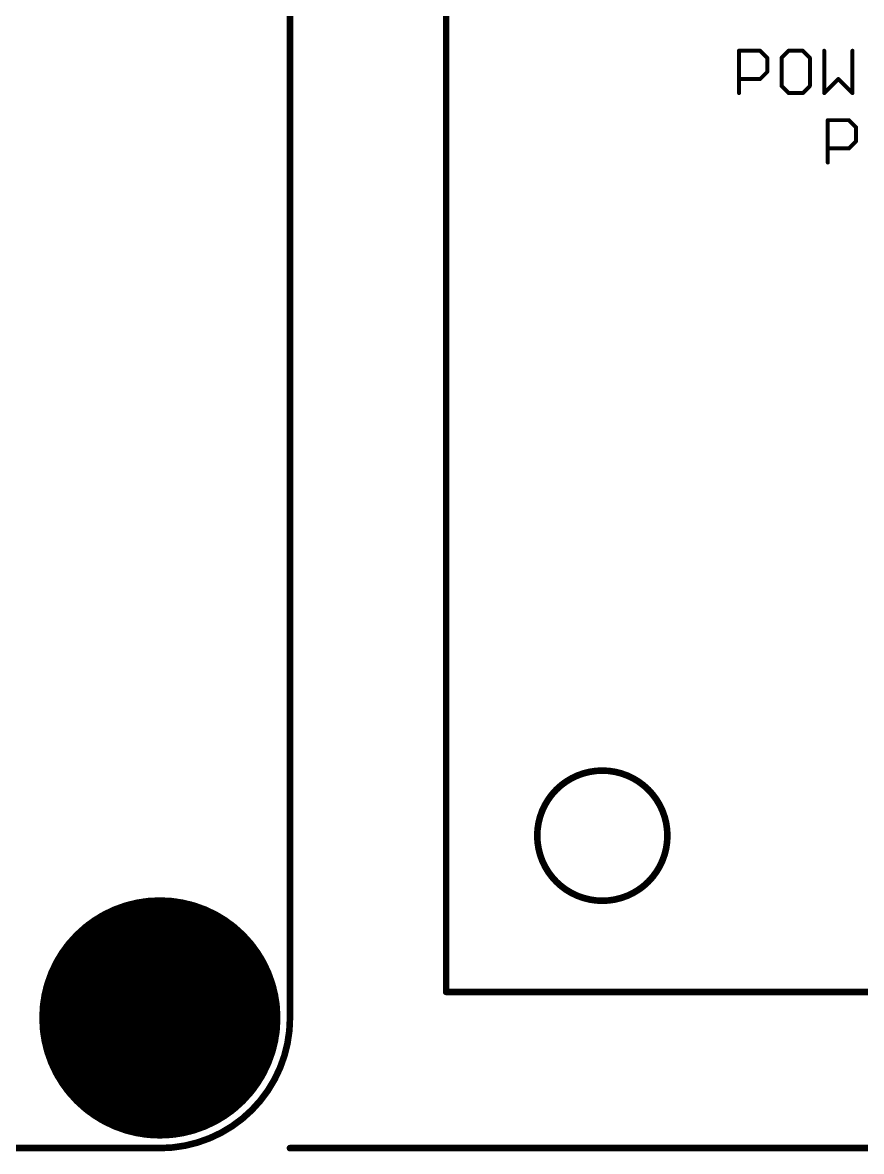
# Model space of a CAD drawing. Extents: x 0 to 426, y 0 to 160.
# Drawn here: x 329.73 to 361.96, y -0.13 to 43.23 of the extents above; entities that cross this region are included whole.
import ezdxf

# ---------------------------------------------------------------- set-up
doc = ezdxf.new("R2010")
doc.units = 0
doc.header["$MEASUREMENT"] = 0
for name, color, linetype in [('20', 7, 'CONTINUOUS'), ('21', 253, 'CONTINUOUS'), ('23', 7, 'CONTINUOUS'), ('41', 22, 'CONTINUOUS'), ('42', 175, 'CONTINUOUS'), ('48', 253, 'CONTINUOUS')]:
    doc.layers.add(name, color=color, linetype=linetype)

msp = doc.modelspace()

# ---------------------------------------------------------------- linework, layer by layer
at = {"layer": '20', "const_width": 0.254}
for points in [[(340, 5), (340, 55)], [(5, 0), (335, 0)]]:
    msp.add_lwpolyline(points, dxfattribs=at)
at = {"layer": '20'}
for points, const_width in [([(335, 0, 0.4142), (340, 5)], 0.254), ([(340.0635, 5, 1), (339.9365, 5)], 0.127), ([(339.9365, 5, 1), (340.0635, 5)], 0.127), ([(335, 0.0635, 1), (335, -0.0635)], 0.127), ([(335, -0.0635, 1), (335, 0.0635)], 0.127)]:
    msp.add_lwpolyline(points, format="xyb", dxfattribs=dict(at, const_width=const_width))
msp.add_circle((335, 5), 1.905, dxfattribs=at)
at = {"layer": '21', "const_width": 0.127}
msp.add_lwpolyline([(335, 0.428, 1), (335, 9.572, 1), (335, 0.428)], format="xyb", dxfattribs=at)
at = {"layer": '23'}
msp.add_point((335, 5), dxfattribs=at)
at = {"layer": '41', "const_width": 0.127}
for points in [[(333.8167, 9.4162), (334.4032, 9.5329)], [(334.4032, 9.5329), (335, 9.572)], [(335, 9.572), (335.5968, 9.5329)], [(335.5968, 9.5329), (336.1833, 9.4162)], [(332.714, 8.9595), (333.2504, 9.224)], [(332.926, 9.064), (337.074, 9.064)], [(333.1835, 9.191), (336.8165, 9.191)], [(333.2504, 9.224), (333.8167, 9.4162)], [(333.5274, 9.318), (336.4726, 9.318)], [(333.9614, 9.445), (336.0386, 9.445)], [(336.1833, 9.4162), (336.7496, 9.224)], [(336.7496, 9.224), (337.286, 8.9595)], [(331.7671, 8.2329), (332.2167, 8.6272)], [(332.2167, 8.6272), (332.714, 8.9595)], [(332.3002, 8.683), (337.6998, 8.683)], [(332.4903, 8.81), (337.5097, 8.81)], [(332.6804, 8.937), (337.3196, 8.937)], [(337.286, 8.9595), (337.7833, 8.6272)], [(337.7833, 8.6272), (338.2329, 8.2329)], [(331.3728, 7.7833), (331.7671, 8.2329)], [(331.7163, 8.175), (338.2837, 8.175)], [(331.8459, 8.302), (338.1541, 8.302)], [(331.9907, 8.429), (338.0093, 8.429)], [(332.1355, 8.556), (337.8645, 8.556)], [(338.2329, 8.2329), (338.6272, 7.7833)], [(331.0405, 7.286), (331.3728, 7.7833)], [(331.3822, 7.794), (338.6178, 7.794)], [(331.4936, 7.921), (338.5064, 7.921)], [(331.605, 8.048), (338.395, 8.048)], [(338.6272, 7.7833), (338.9595, 7.286)], [(331.1254, 7.413), (338.8746, 7.413)], [(331.2102, 7.54), (338.7898, 7.54)], [(331.2951, 7.667), (338.7049, 7.667)], [(330.776, 6.7496), (331.0405, 7.286)], [(330.8526, 6.905), (339.1474, 6.905)], [(330.9153, 7.032), (339.0847, 7.032)], [(330.9779, 7.159), (339.0221, 7.159)], [(331.0405, 7.286), (338.9595, 7.286)], [(338.9595, 7.286), (339.224, 6.7496)], [(330.5838, 6.1833), (330.776, 6.7496)], [(330.6994, 6.524), (339.3006, 6.524)], [(330.7425, 6.651), (339.2575, 6.651)], [(330.79, 6.778), (339.21, 6.778)], [(339.224, 6.7496), (339.4162, 6.1833)], [(330.4671, 5.5968), (330.5838, 6.1833)], [(330.5505, 6.016), (339.4495, 6.016)], [(330.5758, 6.143), (339.4242, 6.143)], [(330.6132, 6.27), (339.3868, 6.27)], [(330.6563, 6.397), (339.3437, 6.397)], [(339.4162, 6.1833), (339.5329, 5.5968)], [(330.428, 5), (330.4671, 5.5968)], [(330.4747, 5.635), (339.5253, 5.635)], [(330.5, 5.762), (339.5, 5.762)], [(330.5252, 5.889), (339.4748, 5.889)], [(339.5329, 5.5968), (339.572, 5)], [(330.4446, 5.254), (339.5554, 5.254)], [(330.453, 5.381), (339.547, 5.381)], [(330.4613, 5.508), (339.5387, 5.508)], [(330.4671, 4.4032), (330.428, 5)], [(330.428, 5), (339.572, 5)], [(330.4363, 5.127), (339.5637, 5.127)], [(330.4363, 4.873), (339.5637, 4.873)], [(330.4447, 4.746), (339.5554, 4.746)], [(339.572, 5), (339.5329, 4.4032)], [(330.453, 4.619), (339.547, 4.619)], [(330.4613, 4.492), (339.5387, 4.492)], [(330.5838, 3.8167), (330.4671, 4.4032)], [(330.4747, 4.365), (339.5253, 4.365)], [(339.5329, 4.4032), (339.4162, 3.8167)], [(330.5, 4.238), (339.5, 4.238)], [(330.5252, 4.111), (339.4748, 4.111)], [(330.5505, 3.984), (339.4495, 3.984)], [(330.5758, 3.857), (339.4242, 3.857)], [(330.776, 3.2504), (330.5838, 3.8167)], [(330.6132, 3.73), (339.3868, 3.73)], [(330.6563, 3.603), (339.3437, 3.603)], [(330.6994, 3.476), (339.3006, 3.476)], [(339.4162, 3.8167), (339.224, 3.2504)], [(330.7425, 3.349), (339.2575, 3.349)], [(331.0405, 2.714), (330.776, 3.2504)], [(330.79, 3.222), (339.21, 3.222)], [(330.8526, 3.095), (339.1474, 3.095)], [(339.224, 3.2504), (338.9595, 2.714)], [(330.9153, 2.968), (339.0847, 2.968)], [(330.9779, 2.841), (339.0221, 2.841)], [(331.3728, 2.2167), (331.0405, 2.714)], [(331.0405, 2.714), (338.9595, 2.714)], [(331.1254, 2.587), (338.8746, 2.587)], [(338.9595, 2.714), (338.6272, 2.2167)], [(331.2103, 2.46), (338.7898, 2.46)], [(331.2951, 2.333), (338.7049, 2.333)], [(331.7671, 1.7671), (331.3728, 2.2167)], [(331.3822, 2.206), (338.6178, 2.206)], [(338.6272, 2.2167), (338.2329, 1.7671)], [(331.4936, 2.079), (338.5064, 2.079)], [(331.605, 1.952), (338.395, 1.952)], [(331.7163, 1.825), (338.2837, 1.825)], [(332.2167, 1.3728), (331.7671, 1.7671)], [(331.8459, 1.698), (338.1541, 1.698)], [(338.2329, 1.7671), (337.7833, 1.3728)], [(331.9907, 1.571), (338.0093, 1.571)], [(332.1355, 1.444), (337.8645, 1.444)], [(332.714, 1.0405), (332.2167, 1.3728)], [(332.3002, 1.317), (337.6998, 1.317)], [(337.7833, 1.3728), (337.286, 1.0405)], [(332.4903, 1.19), (337.5097, 1.19)], [(332.6804, 1.063), (337.3196, 1.063)], [(333.2504, 0.776), (332.714, 1.0405)], [(332.926, 0.936), (337.074, 0.936)], [(333.1835, 0.809), (336.8165, 0.809)], [(337.286, 1.0405), (336.7496, 0.776)], [(333.8167, 0.5838), (333.2504, 0.776)], [(333.5274, 0.682), (336.4727, 0.682)], [(334.4032, 0.4671), (333.8167, 0.5838)], [(333.9614, 0.555), (336.0386, 0.555)], [(335, 0.428), (334.4032, 0.4671)], [(335.5968, 0.4671), (335, 0.428)], [(336.1833, 0.5838), (335.5968, 0.4671)], [(336.7496, 0.776), (336.1833, 0.5838)]]:
    msp.add_lwpolyline(points, dxfattribs=at)
at = {"layer": '41', "const_width": 0.0635}
for points in [[(334.4012, 9.5646, 1), (334.4053, 9.5012)], [(334.4094, 9.5017, 1), (334.397, 9.564)], [(335.0021, 9.6037, 1), (334.9979, 9.5403)], [(335.0021, 9.5403, 1), (334.9979, 9.6037)], [(335.603, 9.564, 1), (335.5906, 9.5017)], [(335.5947, 9.5012, 1), (335.5988, 9.5646)], [(332.926, 9.0958, 1), (332.926, 9.0322)], [(333.1835, 9.2228, 1), (333.1835, 9.1593)], [(333.2402, 9.254, 1), (333.2606, 9.1939)], [(333.2644, 9.1955, 1), (333.2363, 9.2525)], [(333.5274, 9.3498, 1), (333.5274, 9.2862)], [(333.8105, 9.4474, 1), (333.8229, 9.3851)], [(333.8269, 9.3861, 1), (333.8065, 9.4463)], [(333.9614, 9.4768, 1), (333.9614, 9.4132)], [(336.0386, 9.4132, 1), (336.0386, 9.4768)], [(336.1935, 9.4463, 1), (336.1731, 9.3861)], [(336.1771, 9.3851, 1), (336.1895, 9.4474)], [(336.4726, 9.2862, 1), (336.4726, 9.3498)], [(336.7637, 9.2525, 1), (336.7356, 9.1955)], [(336.7394, 9.1939, 1), (336.7598, 9.254)], [(336.8165, 9.1593, 1), (336.8165, 9.2228)], [(337.074, 9.0322, 1), (337.074, 9.0958)], [(332.1991, 8.6536, 1), (332.2344, 8.6008)], [(332.2377, 8.6033, 1), (332.1958, 8.6511)], [(332.3002, 8.7148, 1), (332.3002, 8.6512)], [(332.4903, 8.8418, 1), (332.4903, 8.7782)], [(332.6804, 8.9688, 1), (332.6804, 8.9053)], [(332.7, 8.9879, 1), (332.728, 8.931)], [(332.7316, 8.9331, 1), (332.6964, 8.9859)], [(337.3036, 8.9859, 1), (337.2684, 8.9331)], [(337.272, 8.931, 1), (337.3, 8.9879)], [(337.3196, 8.9053, 1), (337.3196, 8.9688)], [(337.5097, 8.7782, 1), (337.5097, 8.8418)], [(337.6998, 8.6512, 1), (337.6998, 8.7148)], [(337.8042, 8.6511, 1), (337.7623, 8.6033)], [(337.7656, 8.6008, 1), (337.8009, 8.6536)], [(331.7163, 8.2068, 1), (331.7163, 8.1433)], [(331.7462, 8.2568, 1), (331.788, 8.209)], [(331.791, 8.212, 1), (331.7432, 8.2538)], [(331.8459, 8.3338, 1), (331.8459, 8.2702)], [(331.9907, 8.4608, 1), (331.9907, 8.3972)], [(332.1355, 8.5878, 1), (332.1355, 8.5243)], [(337.8645, 8.5243, 1), (337.8645, 8.5878)], [(338.0093, 8.3972, 1), (338.0093, 8.4608)], [(338.1541, 8.2702, 1), (338.1541, 8.3338)], [(338.2568, 8.2538, 1), (338.209, 8.212)], [(338.212, 8.209, 1), (338.2538, 8.2568)], [(338.2837, 8.1433, 1), (338.2837, 8.2068)], [(331.3489, 7.8042, 1), (331.3967, 7.7623)], [(331.3992, 7.7656, 1), (331.3464, 7.8009)], [(331.3822, 7.8258, 1), (331.3822, 7.7623)], [(331.4936, 7.9527, 1), (331.4936, 7.8893)], [(331.605, 8.0798, 1), (331.605, 8.0162)], [(338.395, 8.0162, 1), (338.395, 8.0798)], [(338.5064, 7.8893, 1), (338.5064, 7.9527)], [(338.6536, 7.8009, 1), (338.6008, 7.7656)], [(338.6033, 7.7623, 1), (338.6511, 7.8042)], [(338.6178, 7.7623, 1), (338.6178, 7.8258)], [(331.1254, 7.4447, 1), (331.1254, 7.3813)], [(331.2102, 7.5717, 1), (331.2102, 7.5083)], [(331.2951, 7.6988, 1), (331.2951, 7.6353)], [(338.7049, 7.6353, 1), (338.7049, 7.6988)], [(338.7898, 7.5083, 1), (338.7898, 7.5717)], [(338.8746, 7.3813, 1), (338.8746, 7.4447)], [(330.8526, 6.9367, 1), (330.8526, 6.8733)], [(330.9153, 7.0637, 1), (330.9153, 7.0003)], [(330.9779, 7.1908, 1), (330.9779, 7.1273)], [(331.0405, 7.3178, 1), (331.0405, 7.2543)], [(331.0141, 7.3036, 1), (331.0669, 7.2684)], [(331.069, 7.272, 1), (331.0121, 7.3)], [(338.9879, 7.3, 1), (338.931, 7.272)], [(338.9331, 7.2684, 1), (338.9859, 7.3036)], [(338.9595, 7.2543, 1), (338.9595, 7.3178)], [(339.0221, 7.1273, 1), (339.0221, 7.1908)], [(339.0847, 7.0003, 1), (339.0847, 7.0637)], [(339.1474, 6.8733, 1), (339.1474, 6.9367)], [(330.6994, 6.5557, 1), (330.6994, 6.4923)], [(330.7425, 6.6828, 1), (330.7425, 6.6193)], [(330.7475, 6.7637, 1), (330.8045, 6.7356)], [(330.8061, 6.7394, 1), (330.746, 6.7598)], [(330.79, 6.8098, 1), (330.79, 6.7463)], [(339.254, 6.7598, 1), (339.1939, 6.7394)], [(339.1955, 6.7356, 1), (339.2525, 6.7637)], [(339.21, 6.7463, 1), (339.21, 6.8098)], [(339.2575, 6.6193, 1), (339.2575, 6.6828)], [(339.3006, 6.4923, 1), (339.3006, 6.5557)], [(330.5505, 6.0477, 1), (330.5505, 5.9843)], [(330.5758, 6.1748, 1), (330.5758, 6.1113)], [(330.5537, 6.1935, 1), (330.6139, 6.1731)], [(330.6149, 6.1771, 1), (330.5526, 6.1895)], [(330.6132, 6.3018, 1), (330.6132, 6.2383)], [(330.6563, 6.4287, 1), (330.6563, 6.3653)], [(339.3437, 6.3653, 1), (339.3437, 6.4287)], [(339.4474, 6.1895, 1), (339.3851, 6.1771)], [(339.3861, 6.1731, 1), (339.4463, 6.1935)], [(339.3868, 6.2383, 1), (339.3868, 6.3018)], [(339.4242, 6.1113, 1), (339.4242, 6.1748)], [(339.4495, 5.9843, 1), (339.4495, 6.0477)], [(330.4988, 5.5947, 1), (330.4354, 5.5988)], [(330.4747, 5.6668, 1), (330.4747, 5.6033)], [(330.5, 5.7938, 1), (330.5, 5.7303)], [(330.5252, 5.9207, 1), (330.5252, 5.8573)], [(339.4748, 5.8573, 1), (339.4748, 5.9207)], [(339.5, 5.7303, 1), (339.5, 5.7938)], [(339.5646, 5.5988, 1), (339.5012, 5.5947)], [(339.5253, 5.6033, 1), (339.5253, 5.6668)], [(330.4446, 5.2858, 1), (330.4446, 5.2223)], [(330.453, 5.4127, 1), (330.453, 5.3493)], [(330.4613, 5.5397, 1), (330.4613, 5.4763)], [(330.436, 5.603, 1), (330.4983, 5.5906)], [(339.5017, 5.5906, 1), (339.564, 5.603)], [(339.5387, 5.4763, 1), (339.5387, 5.5397)], [(339.547, 5.3493, 1), (339.547, 5.4127)], [(339.5554, 5.2223, 1), (339.5554, 5.2858)], [(330.4597, 5.0021, 1), (330.3963, 4.9979)], [(330.3963, 5.0021, 1), (330.4597, 4.9979)], [(330.428, 5.0317, 1), (330.428, 4.9683)], [(330.4363, 5.1588, 1), (330.4363, 5.0953)], [(330.4363, 4.9047, 1), (330.4363, 4.8413)], [(330.4447, 4.7778, 1), (330.4447, 4.7143)], [(339.6037, 4.9979, 1), (339.5403, 5.0021)], [(339.5403, 4.9979, 1), (339.6037, 5.0021)], [(339.5554, 4.7143, 1), (339.5554, 4.7778)], [(339.5637, 5.0953, 1), (339.5637, 5.1588)], [(339.5637, 4.8413, 1), (339.5637, 4.9047)], [(339.572, 4.9683, 1), (339.572, 5.0317)], [(330.453, 4.6508, 1), (330.453, 4.5873)], [(330.4613, 4.5237, 1), (330.4613, 4.4603)], [(330.4983, 4.4094, 1), (330.436, 4.397)], [(330.4354, 4.4012, 1), (330.4988, 4.4053)], [(330.4747, 4.3967, 1), (330.4747, 4.3333)], [(339.5012, 4.4053, 1), (339.5646, 4.4012)], [(339.564, 4.397, 1), (339.5017, 4.4094)], [(339.5253, 4.3333, 1), (339.5253, 4.3967)], [(339.5387, 4.4603, 1), (339.5387, 4.5237)], [(339.547, 4.5873, 1), (339.547, 4.6508)], [(330.5, 4.2698, 1), (330.5, 4.2063)], [(330.5252, 4.1427, 1), (330.5252, 4.0793)], [(330.5505, 4.0157, 1), (330.5505, 3.9522)], [(330.5758, 3.8888, 1), (330.5758, 3.8253)], [(339.4242, 3.8253, 1), (339.4242, 3.8888)], [(339.4495, 3.9522, 1), (339.4495, 4.0157)], [(339.4748, 4.0793, 1), (339.4748, 4.1427)], [(339.5, 4.2063, 1), (339.5, 4.2698)], [(330.6139, 3.8269, 1), (330.5537, 3.8065)], [(330.5526, 3.8105, 1), (330.6149, 3.8229)], [(330.6132, 3.7618, 1), (330.6132, 3.6982)], [(330.6563, 3.6348, 1), (330.6563, 3.5713)], [(330.6994, 3.5078, 1), (330.6994, 3.4442)], [(339.3006, 3.4442, 1), (339.3006, 3.5078)], [(339.3437, 3.5713, 1), (339.3437, 3.6348)], [(339.3851, 3.8229, 1), (339.4474, 3.8105)], [(339.4463, 3.8065, 1), (339.3861, 3.8269)], [(339.3868, 3.6982, 1), (339.3868, 3.7618)], [(330.7425, 3.3808, 1), (330.7425, 3.3173)], [(330.8045, 3.2644, 1), (330.7475, 3.2363)], [(330.746, 3.2402, 1), (330.8061, 3.2606)], [(330.79, 3.2538, 1), (330.79, 3.1902)], [(330.8526, 3.1268, 1), (330.8526, 3.0633)], [(339.1474, 3.0633, 1), (339.1474, 3.1268)], [(339.1939, 3.2606, 1), (339.254, 3.2402)], [(339.2525, 3.2363, 1), (339.1955, 3.2644)], [(339.21, 3.1902, 1), (339.21, 3.2538)], [(339.2575, 3.3173, 1), (339.2575, 3.3808)], [(330.9153, 2.9998, 1), (330.9153, 2.9362)], [(330.9779, 2.8728, 1), (330.9779, 2.8093)], [(331.0405, 2.7458, 1), (331.0405, 2.6822)], [(331.0669, 2.7316, 1), (331.0141, 2.6964)], [(331.0121, 2.7, 1), (331.069, 2.728)], [(331.1254, 2.6188, 1), (331.1254, 2.5553)], [(338.8746, 2.5553, 1), (338.8746, 2.6188)], [(338.931, 2.728, 1), (338.9879, 2.7)], [(338.9859, 2.6964, 1), (338.9331, 2.7316)], [(338.9595, 2.6822, 1), (338.9595, 2.7458)], [(339.0221, 2.8093, 1), (339.0221, 2.8728)], [(339.0847, 2.9362, 1), (339.0847, 2.9998)], [(331.2103, 2.4918, 1), (331.2103, 2.4282)], [(331.2951, 2.3648, 1), (331.2951, 2.3013)], [(331.3967, 2.2377, 1), (331.3489, 2.1958)], [(331.3464, 2.1991, 1), (331.3992, 2.2344)], [(331.3822, 2.2378, 1), (331.3822, 2.1742)], [(338.6008, 2.2344, 1), (338.6536, 2.1991)], [(338.6511, 2.1958, 1), (338.6033, 2.2377)], [(338.6178, 2.1742, 1), (338.6178, 2.2378)], [(338.7049, 2.3013, 1), (338.7049, 2.3648)], [(338.7898, 2.4282, 1), (338.7898, 2.4918)], [(331.4936, 2.1108, 1), (331.4936, 2.0473)], [(331.605, 1.9838, 1), (331.605, 1.9203)], [(331.7163, 1.8568, 1), (331.7163, 1.7933)], [(331.788, 1.791, 1), (331.7462, 1.7432)], [(331.7432, 1.7462, 1), (331.791, 1.788)], [(331.8459, 1.7298, 1), (331.8459, 1.6663)], [(338.1541, 1.6663, 1), (338.1541, 1.7298)], [(338.209, 1.788, 1), (338.2568, 1.7462)], [(338.2538, 1.7432, 1), (338.212, 1.791)], [(338.2837, 1.7933, 1), (338.2837, 1.8568)], [(338.395, 1.9203, 1), (338.395, 1.9838)], [(338.5064, 2.0473, 1), (338.5064, 2.1108)], [(331.9907, 1.6028, 1), (331.9907, 1.5393)], [(332.1355, 1.4758, 1), (332.1355, 1.4123)], [(332.2344, 1.3992, 1), (332.1991, 1.3464)], [(332.1958, 1.3489, 1), (332.2377, 1.3967)], [(332.3002, 1.3488, 1), (332.3002, 1.2853)], [(337.6998, 1.2853, 1), (337.6998, 1.3488)], [(337.7623, 1.3967, 1), (337.8042, 1.3489)], [(337.8009, 1.3464, 1), (337.7656, 1.3992)], [(337.8645, 1.4123, 1), (337.8645, 1.4758)], [(338.0093, 1.5393, 1), (338.0093, 1.6028)], [(332.4903, 1.2217, 1), (332.4903, 1.1583)], [(332.6804, 1.0947, 1), (332.6804, 1.0312)], [(332.728, 1.069, 1), (332.7, 1.0121)], [(332.6964, 1.0141, 1), (332.7316, 1.0669)], [(332.926, 0.9678, 1), (332.926, 0.9042)], [(333.1835, 0.8408, 1), (333.1835, 0.7772)], [(336.8165, 0.7772, 1), (336.8165, 0.8408)], [(337.074, 0.9042, 1), (337.074, 0.9678)], [(337.2684, 1.0669, 1), (337.3036, 1.0141)], [(337.3, 1.0121, 1), (337.272, 1.069)], [(337.3196, 1.0312, 1), (337.3196, 1.0947)], [(337.5097, 1.1583, 1), (337.5097, 1.2217)], [(333.2606, 0.8061, 1), (333.2402, 0.746)], [(333.2363, 0.7475, 1), (333.2644, 0.8045)], [(333.5274, 0.7138, 1), (333.5274, 0.6502)], [(333.8229, 0.6149, 1), (333.8105, 0.5526)], [(333.8065, 0.5537, 1), (333.8269, 0.6139)], [(333.9614, 0.5868, 1), (333.9614, 0.5232)], [(334.4053, 0.4988, 1), (334.4012, 0.4354)], [(334.397, 0.436, 1), (334.4094, 0.4983)], [(334.9979, 0.4597, 1), (335.0021, 0.3963)], [(334.9979, 0.3963, 1), (335.0021, 0.4597)], [(335.5906, 0.4983, 1), (335.603, 0.436)], [(335.5988, 0.4354, 1), (335.5947, 0.4988)], [(336.0386, 0.5232, 1), (336.0386, 0.5868)], [(336.1731, 0.6139, 1), (336.1935, 0.5537)], [(336.1895, 0.5526, 1), (336.1771, 0.6149)], [(336.4727, 0.6502, 1), (336.4727, 0.7138)], [(336.7356, 0.8045, 1), (336.7637, 0.7475)], [(336.7598, 0.746, 1), (336.7394, 0.8061)]]:
    msp.add_lwpolyline(points, format="xyb", dxfattribs=at)
at = {"layer": '42', "const_width": 0.127}
for points in [[(333.8167, 9.4162), (334.4032, 9.5329)], [(334.4032, 9.5329), (335, 9.572)], [(335, 9.572), (335.5968, 9.5329)], [(335.5968, 9.5329), (336.1833, 9.4162)], [(332.714, 8.9595), (333.2504, 9.224)], [(332.926, 9.064), (337.074, 9.064)], [(333.1835, 9.191), (336.8165, 9.191)], [(333.2504, 9.224), (333.8167, 9.4162)], [(333.5274, 9.318), (336.4726, 9.318)], [(333.9614, 9.445), (336.0386, 9.445)], [(336.1833, 9.4162), (336.7496, 9.224)], [(336.7496, 9.224), (337.286, 8.9595)], [(331.7671, 8.2329), (332.2167, 8.6272)], [(332.2167, 8.6272), (332.714, 8.9595)], [(332.3002, 8.683), (337.6998, 8.683)], [(332.4903, 8.81), (337.5097, 8.81)], [(332.6804, 8.937), (337.3196, 8.937)], [(337.286, 8.9595), (337.7833, 8.6272)], [(337.7833, 8.6272), (338.2329, 8.2329)], [(331.3728, 7.7833), (331.7671, 8.2329)], [(331.7163, 8.175), (338.2837, 8.175)], [(331.8459, 8.302), (338.1541, 8.302)], [(331.9907, 8.429), (338.0093, 8.429)], [(332.1355, 8.556), (337.8645, 8.556)], [(338.2329, 8.2329), (338.6272, 7.7833)], [(331.0405, 7.286), (331.3728, 7.7833)], [(331.3822, 7.794), (338.6178, 7.794)], [(331.4936, 7.921), (338.5064, 7.921)], [(331.605, 8.048), (338.395, 8.048)], [(338.6272, 7.7833), (338.9595, 7.286)], [(331.1254, 7.413), (338.8746, 7.413)], [(331.2102, 7.54), (338.7898, 7.54)], [(331.2951, 7.667), (338.7049, 7.667)], [(330.776, 6.7496), (331.0405, 7.286)], [(330.8526, 6.905), (339.1474, 6.905)], [(330.9153, 7.032), (339.0847, 7.032)], [(330.9779, 7.159), (339.0221, 7.159)], [(331.0405, 7.286), (338.9595, 7.286)], [(338.9595, 7.286), (339.224, 6.7496)], [(330.5838, 6.1833), (330.776, 6.7496)], [(330.6994, 6.524), (339.3006, 6.524)], [(330.7425, 6.651), (339.2575, 6.651)], [(330.79, 6.778), (339.21, 6.778)], [(339.224, 6.7496), (339.4162, 6.1833)], [(330.4671, 5.5968), (330.5838, 6.1833)], [(330.5505, 6.016), (339.4495, 6.016)], [(330.5758, 6.143), (339.4242, 6.143)], [(330.6132, 6.27), (339.3868, 6.27)], [(330.6563, 6.397), (339.3437, 6.397)], [(339.4162, 6.1833), (339.5329, 5.5968)], [(330.428, 5), (330.4671, 5.5968)], [(330.4747, 5.635), (339.5253, 5.635)], [(330.5, 5.762), (339.5, 5.762)], [(330.5252, 5.889), (339.4748, 5.889)], [(339.5329, 5.5968), (339.572, 5)], [(330.4446, 5.254), (339.5554, 5.254)], [(330.453, 5.381), (339.547, 5.381)], [(330.4613, 5.508), (339.5387, 5.508)], [(330.4671, 4.4032), (330.428, 5)], [(330.428, 5), (339.572, 5)], [(330.4363, 5.127), (339.5637, 5.127)], [(330.4363, 4.873), (339.5637, 4.873)], [(330.4447, 4.746), (339.5554, 4.746)], [(339.572, 5), (339.5329, 4.4032)], [(330.453, 4.619), (339.547, 4.619)], [(330.4613, 4.492), (339.5387, 4.492)], [(330.5838, 3.8167), (330.4671, 4.4032)], [(330.4747, 4.365), (339.5253, 4.365)], [(339.5329, 4.4032), (339.4162, 3.8167)], [(330.5, 4.238), (339.5, 4.238)], [(330.5252, 4.111), (339.4748, 4.111)], [(330.5505, 3.984), (339.4495, 3.984)], [(330.5758, 3.857), (339.4242, 3.857)], [(330.776, 3.2504), (330.5838, 3.8167)], [(330.6132, 3.73), (339.3868, 3.73)], [(330.6563, 3.603), (339.3437, 3.603)], [(330.6994, 3.476), (339.3006, 3.476)], [(339.4162, 3.8167), (339.224, 3.2504)], [(330.7425, 3.349), (339.2575, 3.349)], [(331.0405, 2.714), (330.776, 3.2504)], [(330.79, 3.222), (339.21, 3.222)], [(330.8526, 3.095), (339.1474, 3.095)], [(339.224, 3.2504), (338.9595, 2.714)], [(330.9153, 2.968), (339.0847, 2.968)], [(330.9779, 2.841), (339.0221, 2.841)], [(331.3728, 2.2167), (331.0405, 2.714)], [(331.0405, 2.714), (338.9595, 2.714)], [(331.1254, 2.587), (338.8746, 2.587)], [(338.9595, 2.714), (338.6272, 2.2167)], [(331.2103, 2.46), (338.7898, 2.46)], [(331.2951, 2.333), (338.7049, 2.333)], [(331.7671, 1.7671), (331.3728, 2.2167)], [(331.3822, 2.206), (338.6178, 2.206)], [(338.6272, 2.2167), (338.2329, 1.7671)], [(331.4936, 2.079), (338.5064, 2.079)], [(331.605, 1.952), (338.395, 1.952)], [(331.7163, 1.825), (338.2837, 1.825)], [(332.2167, 1.3728), (331.7671, 1.7671)], [(331.8459, 1.698), (338.1541, 1.698)], [(338.2329, 1.7671), (337.7833, 1.3728)], [(331.9907, 1.571), (338.0093, 1.571)], [(332.1355, 1.444), (337.8645, 1.444)], [(332.714, 1.0405), (332.2167, 1.3728)], [(332.3002, 1.317), (337.6998, 1.317)], [(337.7833, 1.3728), (337.286, 1.0405)], [(332.4903, 1.19), (337.5097, 1.19)], [(332.6804, 1.063), (337.3196, 1.063)], [(333.2504, 0.776), (332.714, 1.0405)], [(332.926, 0.936), (337.074, 0.936)], [(333.1835, 0.809), (336.8165, 0.809)], [(337.286, 1.0405), (336.7496, 0.776)], [(333.8167, 0.5838), (333.2504, 0.776)], [(333.5274, 0.682), (336.4727, 0.682)], [(334.4032, 0.4671), (333.8167, 0.5838)], [(333.9614, 0.555), (336.0386, 0.555)], [(335, 0.428), (334.4032, 0.4671)], [(335.5968, 0.4671), (335, 0.428)], [(336.1833, 0.5838), (335.5968, 0.4671)], [(336.7496, 0.776), (336.1833, 0.5838)]]:
    msp.add_lwpolyline(points, dxfattribs=at)
at = {"layer": '42', "const_width": 0.0635}
for points in [[(334.4012, 9.5646, 1), (334.4053, 9.5012)], [(334.4094, 9.5017, 1), (334.397, 9.564)], [(335.0021, 9.6037, 1), (334.9979, 9.5403)], [(335.0021, 9.5403, 1), (334.9979, 9.6037)], [(335.603, 9.564, 1), (335.5906, 9.5017)], [(335.5947, 9.5012, 1), (335.5988, 9.5646)], [(332.926, 9.0958, 1), (332.926, 9.0322)], [(333.1835, 9.2228, 1), (333.1835, 9.1593)], [(333.2402, 9.254, 1), (333.2606, 9.1939)], [(333.2644, 9.1955, 1), (333.2363, 9.2525)], [(333.5274, 9.3498, 1), (333.5274, 9.2862)], [(333.8105, 9.4474, 1), (333.8229, 9.3851)], [(333.8269, 9.3861, 1), (333.8065, 9.4463)], [(333.9614, 9.4768, 1), (333.9614, 9.4132)], [(336.0386, 9.4132, 1), (336.0386, 9.4768)], [(336.1935, 9.4463, 1), (336.1731, 9.3861)], [(336.1771, 9.3851, 1), (336.1895, 9.4474)], [(336.4726, 9.2862, 1), (336.4726, 9.3498)], [(336.7637, 9.2525, 1), (336.7356, 9.1955)], [(336.7394, 9.1939, 1), (336.7598, 9.254)], [(336.8165, 9.1593, 1), (336.8165, 9.2228)], [(337.074, 9.0322, 1), (337.074, 9.0958)], [(332.1991, 8.6536, 1), (332.2344, 8.6008)], [(332.2377, 8.6033, 1), (332.1958, 8.6511)], [(332.3002, 8.7148, 1), (332.3002, 8.6512)], [(332.4903, 8.8418, 1), (332.4903, 8.7782)], [(332.6804, 8.9688, 1), (332.6804, 8.9053)], [(332.7, 8.9879, 1), (332.728, 8.931)], [(332.7316, 8.9331, 1), (332.6964, 8.9859)], [(337.3036, 8.9859, 1), (337.2684, 8.9331)], [(337.272, 8.931, 1), (337.3, 8.9879)], [(337.3196, 8.9053, 1), (337.3196, 8.9688)], [(337.5097, 8.7782, 1), (337.5097, 8.8418)], [(337.6998, 8.6512, 1), (337.6998, 8.7148)], [(337.8042, 8.6511, 1), (337.7623, 8.6033)], [(337.7656, 8.6008, 1), (337.8009, 8.6536)], [(331.7163, 8.2068, 1), (331.7163, 8.1433)], [(331.7462, 8.2568, 1), (331.788, 8.209)], [(331.791, 8.212, 1), (331.7432, 8.2538)], [(331.8459, 8.3338, 1), (331.8459, 8.2702)], [(331.9907, 8.4608, 1), (331.9907, 8.3972)], [(332.1355, 8.5878, 1), (332.1355, 8.5243)], [(337.8645, 8.5243, 1), (337.8645, 8.5878)], [(338.0093, 8.3972, 1), (338.0093, 8.4608)], [(338.1541, 8.2702, 1), (338.1541, 8.3338)], [(338.2568, 8.2538, 1), (338.209, 8.212)], [(338.212, 8.209, 1), (338.2538, 8.2568)], [(338.2837, 8.1433, 1), (338.2837, 8.2068)], [(331.3489, 7.8042, 1), (331.3967, 7.7623)], [(331.3992, 7.7656, 1), (331.3464, 7.8009)], [(331.3822, 7.8258, 1), (331.3822, 7.7623)], [(331.4936, 7.9527, 1), (331.4936, 7.8893)], [(331.605, 8.0798, 1), (331.605, 8.0162)], [(338.395, 8.0162, 1), (338.395, 8.0798)], [(338.5064, 7.8893, 1), (338.5064, 7.9527)], [(338.6536, 7.8009, 1), (338.6008, 7.7656)], [(338.6033, 7.7623, 1), (338.6511, 7.8042)], [(338.6178, 7.7623, 1), (338.6178, 7.8258)], [(331.1254, 7.4447, 1), (331.1254, 7.3813)], [(331.2102, 7.5717, 1), (331.2102, 7.5083)], [(331.2951, 7.6988, 1), (331.2951, 7.6353)], [(338.7049, 7.6353, 1), (338.7049, 7.6988)], [(338.7898, 7.5083, 1), (338.7898, 7.5717)], [(338.8746, 7.3813, 1), (338.8746, 7.4447)], [(330.8526, 6.9367, 1), (330.8526, 6.8733)], [(330.9153, 7.0637, 1), (330.9153, 7.0003)], [(330.9779, 7.1908, 1), (330.9779, 7.1273)], [(331.0405, 7.3178, 1), (331.0405, 7.2543)], [(331.0141, 7.3036, 1), (331.0669, 7.2684)], [(331.069, 7.272, 1), (331.0121, 7.3)], [(338.9879, 7.3, 1), (338.931, 7.272)], [(338.9331, 7.2684, 1), (338.9859, 7.3036)], [(338.9595, 7.2543, 1), (338.9595, 7.3178)], [(339.0221, 7.1273, 1), (339.0221, 7.1908)], [(339.0847, 7.0003, 1), (339.0847, 7.0637)], [(339.1474, 6.8733, 1), (339.1474, 6.9367)], [(330.6994, 6.5557, 1), (330.6994, 6.4923)], [(330.7425, 6.6828, 1), (330.7425, 6.6193)], [(330.7475, 6.7637, 1), (330.8045, 6.7356)], [(330.8061, 6.7394, 1), (330.746, 6.7598)], [(330.79, 6.8098, 1), (330.79, 6.7463)], [(339.254, 6.7598, 1), (339.1939, 6.7394)], [(339.1955, 6.7356, 1), (339.2525, 6.7637)], [(339.21, 6.7463, 1), (339.21, 6.8098)], [(339.2575, 6.6193, 1), (339.2575, 6.6828)], [(339.3006, 6.4923, 1), (339.3006, 6.5557)], [(330.5505, 6.0477, 1), (330.5505, 5.9843)], [(330.5758, 6.1748, 1), (330.5758, 6.1113)], [(330.5537, 6.1935, 1), (330.6139, 6.1731)], [(330.6149, 6.1771, 1), (330.5526, 6.1895)], [(330.6132, 6.3018, 1), (330.6132, 6.2383)], [(330.6563, 6.4287, 1), (330.6563, 6.3653)], [(339.3437, 6.3653, 1), (339.3437, 6.4287)], [(339.4474, 6.1895, 1), (339.3851, 6.1771)], [(339.3861, 6.1731, 1), (339.4463, 6.1935)], [(339.3868, 6.2383, 1), (339.3868, 6.3018)], [(339.4242, 6.1113, 1), (339.4242, 6.1748)], [(339.4495, 5.9843, 1), (339.4495, 6.0477)], [(330.4988, 5.5947, 1), (330.4354, 5.5988)], [(330.4747, 5.6668, 1), (330.4747, 5.6033)], [(330.5, 5.7938, 1), (330.5, 5.7303)], [(330.5252, 5.9207, 1), (330.5252, 5.8573)], [(339.4748, 5.8573, 1), (339.4748, 5.9207)], [(339.5, 5.7303, 1), (339.5, 5.7938)], [(339.5646, 5.5988, 1), (339.5012, 5.5947)], [(339.5253, 5.6033, 1), (339.5253, 5.6668)], [(330.4446, 5.2858, 1), (330.4446, 5.2223)], [(330.453, 5.4127, 1), (330.453, 5.3493)], [(330.4613, 5.5397, 1), (330.4613, 5.4763)], [(330.436, 5.603, 1), (330.4983, 5.5906)], [(339.5017, 5.5906, 1), (339.564, 5.603)], [(339.5387, 5.4763, 1), (339.5387, 5.5397)], [(339.547, 5.3493, 1), (339.547, 5.4127)], [(339.5554, 5.2223, 1), (339.5554, 5.2858)], [(330.4597, 5.0021, 1), (330.3963, 4.9979)], [(330.3963, 5.0021, 1), (330.4597, 4.9979)], [(330.428, 5.0317, 1), (330.428, 4.9683)], [(330.4363, 5.1588, 1), (330.4363, 5.0953)], [(330.4363, 4.9047, 1), (330.4363, 4.8413)], [(330.4447, 4.7778, 1), (330.4447, 4.7143)], [(339.6037, 4.9979, 1), (339.5403, 5.0021)], [(339.5403, 4.9979, 1), (339.6037, 5.0021)], [(339.5554, 4.7143, 1), (339.5554, 4.7778)], [(339.5637, 5.0953, 1), (339.5637, 5.1588)], [(339.5637, 4.8413, 1), (339.5637, 4.9047)], [(339.572, 4.9683, 1), (339.572, 5.0317)], [(330.453, 4.6508, 1), (330.453, 4.5873)], [(330.4613, 4.5237, 1), (330.4613, 4.4603)], [(330.4983, 4.4094, 1), (330.436, 4.397)], [(330.4354, 4.4012, 1), (330.4988, 4.4053)], [(330.4747, 4.3967, 1), (330.4747, 4.3333)], [(339.5012, 4.4053, 1), (339.5646, 4.4012)], [(339.564, 4.397, 1), (339.5017, 4.4094)], [(339.5253, 4.3333, 1), (339.5253, 4.3967)], [(339.5387, 4.4603, 1), (339.5387, 4.5237)], [(339.547, 4.5873, 1), (339.547, 4.6508)], [(330.5, 4.2698, 1), (330.5, 4.2063)], [(330.5252, 4.1427, 1), (330.5252, 4.0793)], [(330.5505, 4.0157, 1), (330.5505, 3.9522)], [(330.5758, 3.8888, 1), (330.5758, 3.8253)], [(339.4242, 3.8253, 1), (339.4242, 3.8888)], [(339.4495, 3.9522, 1), (339.4495, 4.0157)], [(339.4748, 4.0793, 1), (339.4748, 4.1427)], [(339.5, 4.2063, 1), (339.5, 4.2698)], [(330.6139, 3.8269, 1), (330.5537, 3.8065)], [(330.5526, 3.8105, 1), (330.6149, 3.8229)], [(330.6132, 3.7618, 1), (330.6132, 3.6982)], [(330.6563, 3.6348, 1), (330.6563, 3.5713)], [(330.6994, 3.5078, 1), (330.6994, 3.4442)], [(339.3006, 3.4442, 1), (339.3006, 3.5078)], [(339.3437, 3.5713, 1), (339.3437, 3.6348)], [(339.3851, 3.8229, 1), (339.4474, 3.8105)], [(339.4463, 3.8065, 1), (339.3861, 3.8269)], [(339.3868, 3.6982, 1), (339.3868, 3.7618)], [(330.7425, 3.3808, 1), (330.7425, 3.3173)], [(330.8045, 3.2644, 1), (330.7475, 3.2363)], [(330.746, 3.2402, 1), (330.8061, 3.2606)], [(330.79, 3.2538, 1), (330.79, 3.1902)], [(330.8526, 3.1268, 1), (330.8526, 3.0633)], [(339.1474, 3.0633, 1), (339.1474, 3.1268)], [(339.1939, 3.2606, 1), (339.254, 3.2402)], [(339.2525, 3.2363, 1), (339.1955, 3.2644)], [(339.21, 3.1902, 1), (339.21, 3.2538)], [(339.2575, 3.3173, 1), (339.2575, 3.3808)], [(330.9153, 2.9998, 1), (330.9153, 2.9362)], [(330.9779, 2.8728, 1), (330.9779, 2.8093)], [(331.0405, 2.7458, 1), (331.0405, 2.6822)], [(331.0669, 2.7316, 1), (331.0141, 2.6964)], [(331.0121, 2.7, 1), (331.069, 2.728)], [(331.1254, 2.6188, 1), (331.1254, 2.5553)], [(338.8746, 2.5553, 1), (338.8746, 2.6188)], [(338.931, 2.728, 1), (338.9879, 2.7)], [(338.9859, 2.6964, 1), (338.9331, 2.7316)], [(338.9595, 2.6822, 1), (338.9595, 2.7458)], [(339.0221, 2.8093, 1), (339.0221, 2.8728)], [(339.0847, 2.9362, 1), (339.0847, 2.9998)], [(331.2103, 2.4918, 1), (331.2103, 2.4282)], [(331.2951, 2.3648, 1), (331.2951, 2.3013)], [(331.3967, 2.2377, 1), (331.3489, 2.1958)], [(331.3464, 2.1991, 1), (331.3992, 2.2344)], [(331.3822, 2.2378, 1), (331.3822, 2.1742)], [(338.6008, 2.2344, 1), (338.6536, 2.1991)], [(338.6511, 2.1958, 1), (338.6033, 2.2377)], [(338.6178, 2.1742, 1), (338.6178, 2.2378)], [(338.7049, 2.3013, 1), (338.7049, 2.3648)], [(338.7898, 2.4282, 1), (338.7898, 2.4918)], [(331.4936, 2.1108, 1), (331.4936, 2.0473)], [(331.605, 1.9838, 1), (331.605, 1.9203)], [(331.7163, 1.8568, 1), (331.7163, 1.7933)], [(331.788, 1.791, 1), (331.7462, 1.7432)], [(331.7432, 1.7462, 1), (331.791, 1.788)], [(331.8459, 1.7298, 1), (331.8459, 1.6663)], [(338.1541, 1.6663, 1), (338.1541, 1.7298)], [(338.209, 1.788, 1), (338.2568, 1.7462)], [(338.2538, 1.7432, 1), (338.212, 1.791)], [(338.2837, 1.7933, 1), (338.2837, 1.8568)], [(338.395, 1.9203, 1), (338.395, 1.9838)], [(338.5064, 2.0473, 1), (338.5064, 2.1108)], [(331.9907, 1.6028, 1), (331.9907, 1.5393)], [(332.1355, 1.4758, 1), (332.1355, 1.4123)], [(332.2344, 1.3992, 1), (332.1991, 1.3464)], [(332.1958, 1.3489, 1), (332.2377, 1.3967)], [(332.3002, 1.3488, 1), (332.3002, 1.2853)], [(337.6998, 1.2853, 1), (337.6998, 1.3488)], [(337.7623, 1.3967, 1), (337.8042, 1.3489)], [(337.8009, 1.3464, 1), (337.7656, 1.3992)], [(337.8645, 1.4123, 1), (337.8645, 1.4758)], [(338.0093, 1.5393, 1), (338.0093, 1.6028)], [(332.4903, 1.2217, 1), (332.4903, 1.1583)], [(332.6804, 1.0947, 1), (332.6804, 1.0312)], [(332.728, 1.069, 1), (332.7, 1.0121)], [(332.6964, 1.0141, 1), (332.7316, 1.0669)], [(332.926, 0.9678, 1), (332.926, 0.9042)], [(333.1835, 0.8408, 1), (333.1835, 0.7772)], [(336.8165, 0.7772, 1), (336.8165, 0.8408)], [(337.074, 0.9042, 1), (337.074, 0.9678)], [(337.2684, 1.0669, 1), (337.3036, 1.0141)], [(337.3, 1.0121, 1), (337.272, 1.069)], [(337.3196, 1.0312, 1), (337.3196, 1.0947)], [(337.5097, 1.1583, 1), (337.5097, 1.2217)], [(333.2606, 0.8061, 1), (333.2402, 0.746)], [(333.2363, 0.7475, 1), (333.2644, 0.8045)], [(333.5274, 0.7138, 1), (333.5274, 0.6502)], [(333.8229, 0.6149, 1), (333.8105, 0.5526)], [(333.8065, 0.5537, 1), (333.8269, 0.6139)], [(333.9614, 0.5868, 1), (333.9614, 0.5232)], [(334.4053, 0.4988, 1), (334.4012, 0.4354)], [(334.397, 0.436, 1), (334.4094, 0.4983)], [(334.9979, 0.4597, 1), (335.0021, 0.3963)], [(334.9979, 0.3963, 1), (335.0021, 0.4597)], [(335.5906, 0.4983, 1), (335.603, 0.436)], [(335.5988, 0.4354, 1), (335.5947, 0.4988)], [(336.0386, 0.5232, 1), (336.0386, 0.5868)], [(336.1731, 0.6139, 1), (336.1935, 0.5537)], [(336.1895, 0.5526, 1), (336.1771, 0.6149)], [(336.4727, 0.6502, 1), (336.4727, 0.7138)], [(336.7356, 0.8045, 1), (336.7637, 0.7475)], [(336.7598, 0.746, 1), (336.7394, 0.8061)]]:
    msp.add_lwpolyline(points, format="xyb", dxfattribs=at)
at = {"layer": '48'}
for points, const_width in [([(346, 6), (346, 54)], 0.254), ([(357.2518, 40.5207), (357.2518, 42.1477)], 0.1524), ([(357.2518, 42.1477), (358.0653, 42.1477)], 0.1524), ([(358.0653, 42.1477), (358.3364, 41.8765)], 0.1524), ([(359.1601, 42.1477), (358.8889, 41.8765)], 0.1524), ([(359.7024, 42.1477), (359.1601, 42.1477)], 0.1524), ([(359.9736, 41.8765), (359.7024, 42.1477)], 0.1524), ([(360.5261, 42.1477), (360.5261, 40.5207)], 0.1524), ([(361.6108, 40.5207), (361.6108, 42.1477)], 0.1524), ([(358.3364, 41.8765), (358.3364, 41.3342)], 0.1524), ([(358.8889, 41.8765), (358.8889, 40.7919)], 0.1524), ([(359.9736, 40.7919), (359.9736, 41.8765)], 0.1524), ([(358.3364, 41.3342), (358.0653, 41.063)], 0.1524), ([(358.0653, 41.063), (357.2518, 41.063)], 0.1524), ([(358.8889, 40.7919), (359.1601, 40.5207)], 0.1524), ([(359.7024, 40.5207), (359.9736, 40.7919)], 0.1524), ([(360.5261, 40.5207), (361.0684, 41.063)], 0.1524), ([(361.0684, 41.063), (361.6108, 40.5207)], 0.1524), ([(359.1601, 40.5207), (359.7024, 40.5207)], 0.1524), ([(360.6625, 37.8537), (360.6625, 39.4807)], 0.1524), ([(360.6625, 39.4807), (361.476, 39.4807)], 0.1524), ([(361.476, 39.4807), (361.7472, 39.2095)], 0.1524), ([(361.7472, 39.2095), (361.7472, 38.6672)], 0.1524), ([(361.7472, 38.6672), (361.476, 38.396)], 0.1524), ([(361.476, 38.396), (360.6625, 38.396)], 0.1524), ([(394, 6), (346, 6)], 0.254), ([(340, 0), (400, 0)], 0.254)]:
    msp.add_lwpolyline(points, dxfattribs=dict(at, const_width=const_width))
for points, const_width in [([(357.2899, 42.1477, 1), (357.2137, 42.1477)], 0.0762), ([(357.2518, 42.1858, 1), (357.2518, 42.1096)], 0.0762), ([(358.0922, 42.1746, 1), (358.0383, 42.1207)], 0.0762), ([(358.0653, 42.1096, 1), (358.0653, 42.1858)], 0.0762), ([(359.1601, 42.1858, 1), (359.1601, 42.1096)], 0.0762), ([(359.187, 42.1207, 1), (359.1332, 42.1746)], 0.0762), ([(359.7294, 42.1746, 1), (359.6755, 42.1207)], 0.0762), ([(359.7024, 42.1096, 1), (359.7024, 42.1858)], 0.0762), ([(360.5642, 42.1477, 1), (360.488, 42.1477)], 0.0762), ([(361.6489, 42.1477, 1), (361.5727, 42.1477)], 0.0762), ([(358.3745, 41.8765, 1), (358.2983, 41.8765)], 0.0762), ([(358.3095, 41.8496, 1), (358.3634, 41.9035)], 0.0762), ([(358.927, 41.8765, 1), (358.8508, 41.8765)], 0.0762), ([(358.862, 41.9035, 1), (358.9159, 41.8496)], 0.0762), ([(360.0117, 41.8765, 1), (359.9355, 41.8765)], 0.0762), ([(359.9467, 41.8496, 1), (360.0005, 41.9035)], 0.0762), ([(358.2983, 41.3342, 1), (358.3745, 41.3342)], 0.0762), ([(358.3634, 41.3073, 1), (358.3095, 41.3611)], 0.0762), ([(357.2518, 41.1011, 1), (357.2518, 41.0249)], 0.0762), ([(358.0383, 41.09, 1), (358.0922, 41.0361)], 0.0762), ([(358.0653, 41.0249, 1), (358.0653, 41.1011)], 0.0762), ([(358.9159, 40.8188, 1), (358.862, 40.7649)], 0.0762), ([(358.8508, 40.7919, 1), (358.927, 40.7919)], 0.0762), ([(359.9355, 40.7919, 1), (360.0117, 40.7919)], 0.0762), ([(360.0005, 40.7649, 1), (359.9467, 40.8188)], 0.0762), ([(361.0954, 41.09, 1), (361.0415, 41.0361)], 0.0762), ([(361.0954, 41.0361, 1), (361.0415, 41.09)], 0.0762), ([(357.2137, 40.5207, 1), (357.2899, 40.5207)], 0.0762), ([(359.1601, 40.5588, 1), (359.1601, 40.4826)], 0.0762), ([(359.1332, 40.4938, 1), (359.187, 40.5476)], 0.0762), ([(359.6755, 40.5476, 1), (359.7294, 40.4938)], 0.0762), ([(359.7024, 40.4826, 1), (359.7024, 40.5588)], 0.0762), ([(360.488, 40.5207, 1), (360.5642, 40.5207)], 0.0762), ([(360.4992, 40.5476, 1), (360.553, 40.4938)], 0.0762), ([(361.5727, 40.5207, 1), (361.6489, 40.5207)], 0.0762), ([(361.5838, 40.4938, 1), (361.6377, 40.5476)], 0.0762), ([(360.7006, 39.4807, 1), (360.6244, 39.4807)], 0.0762), ([(360.6625, 39.5188, 1), (360.6625, 39.4426)], 0.0762), ([(361.503, 39.5076, 1), (361.4491, 39.4537)], 0.0762), ([(361.476, 39.4426, 1), (361.476, 39.5188)], 0.0762), ([(361.7853, 39.2095, 1), (361.7091, 39.2095)], 0.0762), ([(361.7203, 39.1826, 1), (361.7741, 39.2365)], 0.0762), ([(361.7091, 38.6672, 1), (361.7853, 38.6672)], 0.0762), ([(361.7741, 38.6403, 1), (361.7203, 38.6941)], 0.0762), ([(360.6625, 38.4341, 1), (360.6625, 38.3579)], 0.0762), ([(361.4491, 38.423, 1), (361.503, 38.3691)], 0.0762), ([(361.476, 38.3579, 1), (361.476, 38.4341)], 0.0762), ([(360.6244, 37.8537, 1), (360.7006, 37.8537)], 0.0762), ([(352, 9.5, 1), (352, 14.5, 1), (352, 9.5)], 0.254), ([(346, 6.0635, 1), (346, 5.9365)], 0.127), ([(345.9365, 6, 1), (346.0635, 6)], 0.127), ([(340, 0.0635, 1), (340, -0.0635)], 0.127)]:
    msp.add_lwpolyline(points, format="xyb", dxfattribs=dict(at, const_width=const_width))

doc.saveas('drawing.dxf')
